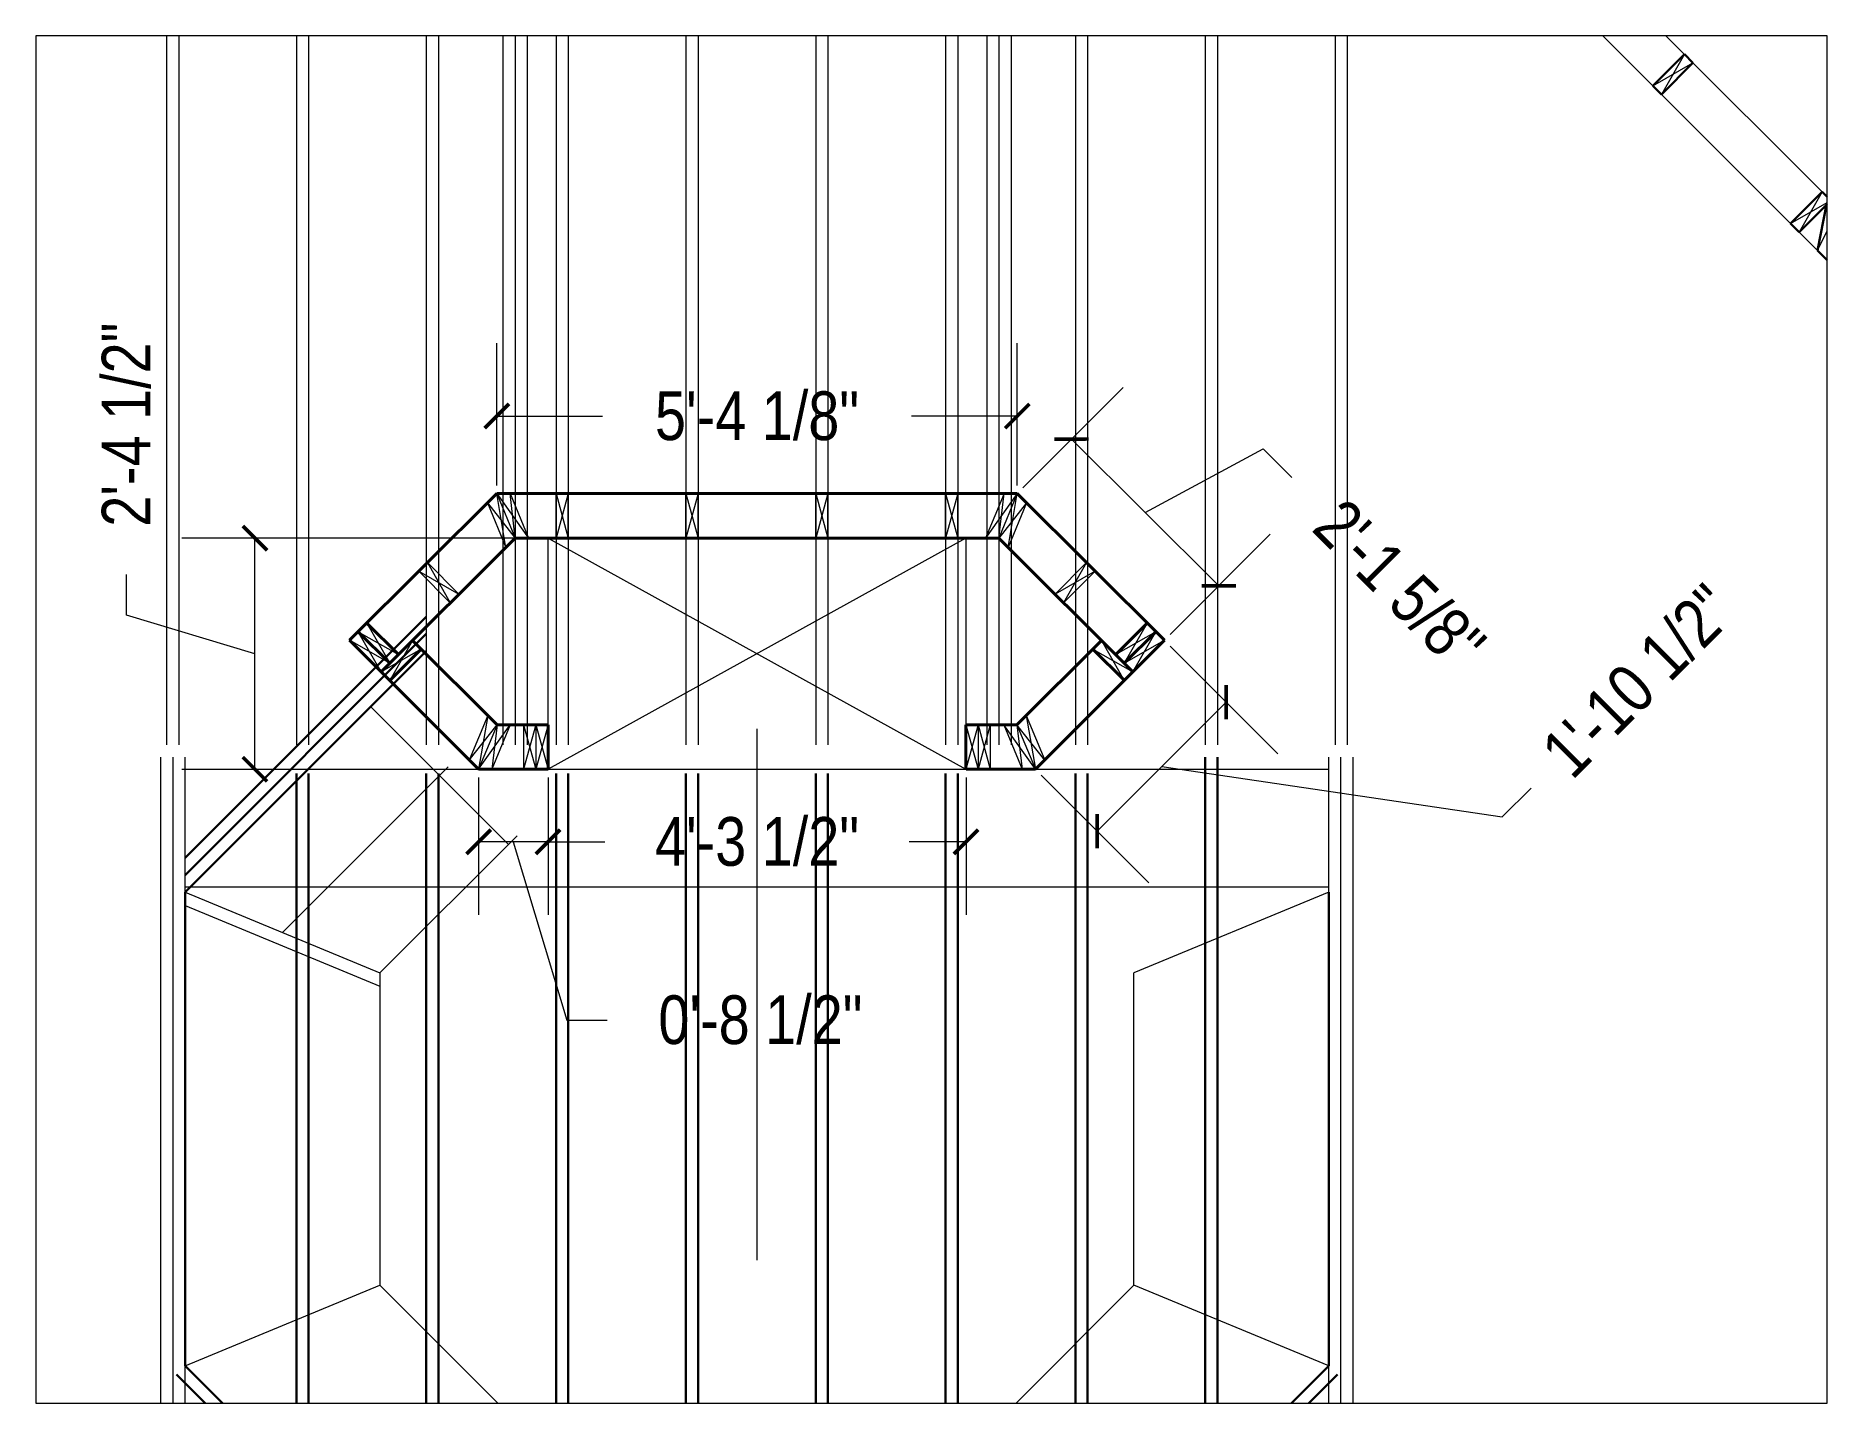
# Paper-space layout 'Main Fireplace Plates' of a CAD drawing. Header units: inches. Extents: x 0 to 10.7, y 0 to 8.2.
# The model-space entities are those that its viewports show. They can reach past a viewport. Long polylines and large blocks are cut down to what shows.
import ezdxf

# ---------------------------------------------------------------- set-up
doc = ezdxf.new("R2010")
doc.units = ezdxf.units.IN
doc.header["$MEASUREMENT"] = 0
doc.linetypes.add('HIDDEN', pattern=[0.375, 0.25, -0.125])
doc.layers.get('0').update_dxf_attribs({"color": 8, "lineweight": 9})
doc.layers.add('BOTTOM PLATES', color=7, linetype='Continuous', lineweight=20)
doc.layers.add('WALL FRAMING', color=7, linetype='Continuous', lineweight=30)
doc.layers.add('DIMENSIONS', color=3, linetype='Continuous')
doc.layers.add('DIMENSIONS @ 1', color=3, linetype='Continuous')
doc.styles.add('ARCHENTLTD', font='technical.ttf', dxfattribs={"height": 6})
doc.dimstyles.new('ARCHENTLTD', dxfattribs={"dimscale": 0.05, "dimtxt": 6, "dimasz": 3, "dimexe": 9, "dimexo": 1, "dimgap": 2.5, "dimtad": 0, "dimdec": 1, "dimzin": 1, "dimdsep": 46, "dimlunit": 4, "dimtxsty": 'ARCHENTLTD', "dimblk": 'ARCHTICK', "dimcen": 6, "dimclrd": 256, "dimclre": 256, "dimclrt": 256, "dimazin": 0, "dimtfac": 1, "dimtdec": 1, "dimtofl": 0, "dimtmove": 1, "dimatfit": 3, "dimldrblk": 'ARCHTICK', "dimfxl": 1, "dimfrac": 2, "dimtolj": 1, "dimtzin": 0, "dimlwd": 9, "dimlwe": 9, "dimarcsym": 0})

# ---------------------------------------------------------------- blocks, each defined once
blk = doc.blocks.new('_ArchTick')
at = {"color": 0, "linetype": 'ByBlock', "const_width": 0.15}
blk.add_lwpolyline([(-0.5, -0.5), (0.5, 0.5)], dxfattribs=at)
blk = doc.blocks.new('*D180')
at = {"layer": 'DIMENSIONS', "lineweight": 9}
for p, q in [((24801.98, 13648.23), (24801.98, 13631.3)), ((24853.5, 13648.23), (24853.5, 13631.3)), ((24801.98, 13640.3), (24808.97, 13640.3)), ((24853.5, 13640.3), (24846.5, 13640.3))]:
    blk.add_line(p, q, dxfattribs=at)
at = {"layer": 'DIMENSIONS', "lineweight": 9, "xscale": 3, "yscale": 3, "zscale": 3, "rotation": 180}
blk.add_blockref('_ArchTick', (24801.98, 13640.3), dxfattribs=at)
at = {"layer": 'DIMENSIONS', "lineweight": 9, "xscale": 3, "yscale": 3, "zscale": 3}
blk.add_blockref('_ArchTick', (24853.5, 13640.3), dxfattribs=at)
at = {"layer": 'DIMENSIONS', "lineweight": 9, "insert": (24827.74, 13640.3), "char_height": 6, "attachment_point": 5, "style": 'ARCHENTLTD'}
blk.add_mtext('\\A1;4\'-3 1/2"', dxfattribs=at)
blk = doc.blocks.new('*D181')
at = {"layer": 'DIMENSIONS', "lineweight": 9}
for p, q in [((24795.67, 13684.23), (24795.67, 13701.77)), ((24859.8, 13684.23), (24859.8, 13701.77)), ((24795.67, 13692.77), (24808.7, 13692.77)), ((24859.8, 13692.77), (24846.77, 13692.77))]:
    blk.add_line(p, q, dxfattribs=at)
at = {"layer": 'DIMENSIONS', "lineweight": 9, "xscale": 3, "yscale": 3, "zscale": 3, "rotation": 180}
blk.add_blockref('_ArchTick', (24795.67, 13692.77), dxfattribs=at)
at = {"layer": 'DIMENSIONS', "lineweight": 9, "xscale": 3, "yscale": 3, "zscale": 3}
blk.add_blockref('_ArchTick', (24859.8, 13692.77), dxfattribs=at)
at = {"layer": 'DIMENSIONS', "lineweight": 9, "insert": (24827.74, 13692.77), "char_height": 6, "attachment_point": 5, "style": 'ARCHENTLTD'}
blk.add_mtext('\\A1;5\'-4 1/8"', dxfattribs=at)
blk = doc.blocks.new('*D182')
at = {"layer": 'DIMENSIONS', "lineweight": 9}
for p, q in [((24860.51, 13683.94), (24872.84, 13696.31)), ((24866.49, 13689.94), (24884.64, 13671.84)), ((24875.56, 13680.89), (24890.1, 13688.74)), ((24890.1, 13688.74), (24893.64, 13685.21)), ((24878.66, 13665.84), (24890.99, 13678.21))]:
    blk.add_line(p, q, dxfattribs=at)
at = {"layer": 'DIMENSIONS', "lineweight": 9, "xscale": 3, "yscale": 3, "zscale": 3}
for p, rotation in [((24866.49, 13689.94), 135.0847356818715), ((24884.64, 13671.84), 315.0847356818715)]:
    blk.add_blockref('_ArchTick', p, dxfattribs=dict(at, rotation=rotation))
at = {"layer": 'DIMENSIONS', "lineweight": 9, "insert": (24906.92, 13671.97), "char_height": 6, "attachment_point": 5, "rotation": 315.0847, "style": 'ARCHENTLTD'}
blk.add_mtext('\\A1;2\'-1 5/8"', dxfattribs=at)
blk = doc.blocks.new('*D183')
at = {"layer": 'DIMENSIONS', "lineweight": 9}
for p, q in [((24878.66, 13664.43), (24891.93, 13651.15)), ((24869.67, 13641.61), (24885.57, 13657.51)), ((24862.76, 13648.52), (24876.03, 13635.25)), ((24877.62, 13649.56), (24919.58, 13643.36)), ((24919.58, 13643.36), (24923.12, 13646.89))]:
    blk.add_line(p, q, dxfattribs=at)
at = {"layer": 'DIMENSIONS', "lineweight": 9, "xscale": 3, "yscale": 3, "zscale": 3}
for p, rotation in [((24885.57, 13657.51), 44.99999999997052), ((24869.67, 13641.61), 224.9999999999705)]:
    blk.add_blockref('_ArchTick', p, dxfattribs=dict(at, rotation=rotation))
at = {"layer": 'DIMENSIONS', "lineweight": 9, "insert": (24936.35, 13660.13), "char_height": 6, "attachment_point": 5, "rotation": 45, "style": 'ARCHENTLTD'}
blk.add_mtext('\\A1;1\'-10 1/2"', dxfattribs=at)
blk = doc.blocks.new('*D184')
at = {"layer": 'DIMENSIONS', "lineweight": 9}
for p, q in [((24800.98, 13677.73), (24756.86, 13677.73)), ((24765.86, 13649.23), (24765.86, 13677.73)), ((24750.03, 13668.23), (24750.03, 13673.23)), ((24765.86, 13663.48), (24750.03, 13668.23)), ((24800.98, 13649.23), (24756.86, 13649.23))]:
    blk.add_line(p, q, dxfattribs=at)
at = {"layer": 'DIMENSIONS', "lineweight": 9, "xscale": 3, "yscale": 3, "zscale": 3}
for p, rotation in [((24765.86, 13677.73), 90), ((24765.86, 13649.23), 270)]:
    blk.add_blockref('_ArchTick', p, dxfattribs=dict(at, rotation=rotation))
at = {"layer": 'DIMENSIONS', "lineweight": 9, "insert": (24750.03, 13691.71), "char_height": 6, "attachment_point": 5, "rotation": 90, "style": 'ARCHENTLTD'}
blk.add_mtext('\\A1;2\'-4 1/2"', dxfattribs=at)
blk = doc.blocks.new('*D185')
at = {"layer": 'DIMENSIONS', "lineweight": 9}
for p, q in [((24793.43, 13648.23), (24793.43, 13631.3)), ((24801.98, 13648.23), (24801.98, 13631.3)), ((24801.98, 13640.3), (24793.43, 13640.3)), ((24797.7, 13640.3), (24804.29, 13618.33)), ((24804.29, 13618.33), (24809.29, 13618.33))]:
    blk.add_line(p, q, dxfattribs=at)
at = {"layer": 'DIMENSIONS', "lineweight": 9, "xscale": 3, "yscale": 3, "zscale": 3, "rotation": 180}
blk.add_blockref('_ArchTick', (24793.43, 13640.3), dxfattribs=at)
at = {"layer": 'DIMENSIONS', "lineweight": 9, "xscale": 3, "yscale": 3, "zscale": 3}
blk.add_blockref('_ArchTick', (24801.98, 13640.3), dxfattribs=at)
at = {"layer": 'DIMENSIONS', "lineweight": 9, "insert": (24828.16, 13618.33), "char_height": 6, "attachment_point": 5, "style": 'ARCHENTLTD'}
blk.add_mtext('\\A1;0\'-8 1/2"', dxfattribs=at)

msp = doc.modelspace()

# ---------------------------------------------------------------- linework, layer by layer
at = {"layer": 'BOTTOM PLATES', "color": 3, "linetype": 'HIDDEN', "ltscale": 25}
for p, q in [((24796.42048, 13804.28948), (24796.42048, 13652.23051)), ((24797.92048, 13804.28948), (24797.92048, 13652.23051)), ((24799.42048, 13804.28948), (24799.42048, 13652.23051)), ((24856.03812, 13804.28948), (24856.03812, 13652.23051)), ((24857.53812, 13804.28948), (24857.53812, 13652.23051)), ((24859.03812, 13804.28948), (24859.03812, 13652.23051)), ((24754.9793, 13779.66056), (24754.9793, 13652.23051)), ((24756.4793, 13779.66056), (24756.4793, 13652.23051)), ((24770.9793, 13779.66056), (24770.9793, 13652.23051)), ((24772.4793, 13779.66056), (24772.4793, 13652.23051)), ((24786.9793, 13779.66056), (24786.9793, 13652.23051)), ((24788.4793, 13779.66056), (24788.4793, 13652.23051)), ((24802.9793, 13779.66056), (24802.9793, 13652.23051)), ((24804.4793, 13779.66056), (24804.4793, 13652.23051)), ((24818.9793, 13779.66056), (24818.9793, 13652.23051)), ((24820.4793, 13779.66056), (24820.4793, 13652.23051)), ((24834.9793, 13779.66056), (24834.9793, 13652.23051)), ((24836.4793, 13779.66056), (24836.4793, 13652.23051)), ((24850.9793, 13779.66056), (24850.9793, 13652.23051)), ((24852.4793, 13779.66056), (24852.4793, 13652.23051)), ((24866.9793, 13779.66056), (24866.9793, 13652.23051)), ((24868.4793, 13779.66056), (24868.4793, 13652.23051)), ((24882.9793, 13779.66056), (24882.9793, 13652.23051)), ((24884.4793, 13779.66056), (24884.4793, 13652.23051)), ((24898.9793, 13779.66056), (24898.9793, 13652.23051)), ((24900.4793, 13779.66056), (24900.4793, 13652.23051)), ((24757.26444, 13649.23051), (24898.19415, 13649.23051))]:
    msp.add_line(p, q, dxfattribs=at)
at = {"layer": 'BOTTOM PLATES'}
for p, q in [((25123.13802, 13779.61311), (24959.69775, 13711.91393)), ((24960.98823, 13718.40162), (24902.93427, 13776.45558)), ((24959.69775, 13711.91393), (24900.6561, 13770.95558)), ((24798.9793, 13654.73051), (24798.9793, 13649.23051)), ((24800.4793, 13654.73051), (24800.4793, 13649.23051)), ((24827.7293, 13654.23051), (24827.7293, 13588.73051)), ((24854.9793, 13654.73051), (24854.9793, 13649.23051)), ((24856.4793, 13654.73051), (24856.4793, 13649.23051))]:
    msp.add_line(p, q, dxfattribs=at)
at = {"layer": 'BOTTOM PLATES', "color": 7, "lineweight": 40}
for p, q in [((24795.67669, 13683.23051), (24777.52476, 13665.13219)), ((24795.67193, 13683.23051), (24859.78666, 13683.23051)), ((24859.80035, 13683.23051), (24877.95228, 13665.13219)), ((24797.9501, 13677.73051), (24781.41385, 13661.2431)), ((24797.9501, 13677.73051), (24857.52694, 13677.73051)), ((24857.52694, 13677.73051), (24874.06319, 13661.2431)), ((24783.53674, 13663.36285), (24779.64608, 13667.25351)), ((24871.9403, 13663.36285), (24875.83096, 13667.25351)), ((24793.42644, 13649.23051), (24777.52476, 13665.13219)), ((24782.47608, 13662.30219), (24778.58542, 13666.19285)), ((24795.70462, 13654.73051), (24785.29931, 13665.11708)), ((24859.77242, 13654.73051), (24870.17773, 13665.11708)), ((24862.0506, 13649.23051), (24877.95228, 13665.13219)), ((24873.00096, 13662.30219), (24876.89162, 13666.19285)), ((24786.3606, 13664.05704), (24782.47294, 13660.18087)), ((24869.11645, 13664.05704), (24873.0041, 13660.18087)), ((24795.70462, 13654.73051), (24801.9793, 13654.73051)), ((24859.77242, 13654.73051), (24853.49774, 13654.73051)), ((24793.42644, 13649.23051), (24801.9793, 13649.23051)), ((24862.0506, 13649.23051), (24853.49774, 13649.23051))]:
    msp.add_line(p, q, dxfattribs=at)
at = {"layer": 'BOTTOM PLATES', "lineweight": 9}
for p, q in [((24796.80071, 13676.58451), (24795.67332, 13683.22715)), ((24795.67332, 13683.22715), (24799.57319, 13677.73051)), ((24797.9501, 13677.73051), (24797.29978, 13683.23051)), ((24802.9793, 13683.23051), (24804.4793, 13677.73051)), ((24804.4793, 13683.23051), (24802.9793, 13677.73051)), ((24802.9793, 13677.73051), (24802.9793, 13683.23051)), ((24804.4793, 13677.73051), (24804.4793, 13683.23051)), ((24818.9793, 13683.23051), (24820.4793, 13677.73051)), ((24820.4793, 13683.23051), (24818.9793, 13677.73051)), ((24818.9793, 13677.73051), (24818.9793, 13683.23051)), ((24820.4793, 13677.73051), (24820.4793, 13683.23051)), ((24834.9793, 13683.23051), (24836.4793, 13677.73051)), ((24836.4793, 13683.23051), (24834.9793, 13677.73051)), ((24834.9793, 13677.73051), (24834.9793, 13683.23051)), ((24836.4793, 13677.73051), (24836.4793, 13683.23051)), ((24850.9793, 13683.23051), (24852.4793, 13677.73051)), ((24852.4793, 13683.23051), (24850.9793, 13677.73051)), ((24850.9793, 13677.73051), (24850.9793, 13683.23051)), ((24852.4793, 13677.73051), (24852.4793, 13683.23051)), ((24859.78666, 13683.23051), (24855.90385, 13677.73051)), ((24857.52694, 13677.73051), (24858.17726, 13683.23051)), ((24858.67633, 13676.58451), (24859.78666, 13683.23051)), ((24794.5273, 13682.08451), (24797.9501, 13677.73051)), ((24860.94974, 13682.08451), (24857.52694, 13677.73051)), ((24798.4793, 13677.73051), (24801.9793, 13677.73051)), ((24787.11339, 13674.7109), (24790.99672, 13670.81606)), ((24787.11339, 13674.7109), (24789.93449, 13669.75697)), ((24868.3452, 13674.7109), (24864.46187, 13670.81606)), ((24868.3452, 13674.7109), (24865.5241, 13669.75697)), ((24786.05116, 13673.65181), (24789.93449, 13669.75697)), ((24786.05116, 13673.65181), (24790.99672, 13670.81606)), ((24869.40743, 13673.65181), (24864.46187, 13670.81606)), ((24869.40743, 13673.65181), (24865.5241, 13669.75697)), ((24779.64922, 13667.25038), (24782.47608, 13662.30219)), ((24875.82782, 13667.25038), (24873.00096, 13662.30219)), ((24782.47608, 13662.30219), (24777.52476, 13665.13219)), ((24781.41385, 13661.2431), (24778.58699, 13666.19128)), ((24778.58699, 13666.19128), (24783.53674, 13663.36285)), ((24785.29931, 13665.11708), (24782.47451, 13660.18244)), ((24870.17773, 13665.11708), (24873.00253, 13660.18244)), ((24876.89005, 13666.19128), (24871.9403, 13663.36285)), ((24873.00096, 13662.30219), (24877.95228, 13665.13219)), ((24874.06319, 13661.2431), (24876.89005, 13666.19128)), ((24786.3606, 13664.05704), (24781.41385, 13661.2431)), ((24869.11645, 13664.05704), (24874.06319, 13661.2431)), ((24794.55596, 13655.8771), (24792.27839, 13650.37856)), ((24792.27839, 13650.37856), (24795.70462, 13654.73051)), ((24794.55596, 13655.8771), (24793.42644, 13649.23051)), ((24795.70462, 13654.73051), (24793.42644, 13649.23051)), ((24793.42644, 13649.23051), (24797.3282, 13654.73051)), ((24797.3282, 13654.73051), (24795.05003, 13649.23051)), ((24795.70462, 13654.73051), (24795.05003, 13649.23051)), ((24858.14884, 13654.73051), (24860.42701, 13649.23051)), ((24862.0506, 13649.23051), (24858.14884, 13654.73051)), ((24859.77242, 13654.73051), (24862.0506, 13649.23051)), ((24863.19865, 13650.37856), (24859.77242, 13654.73051)), ((24859.77242, 13654.73051), (24860.42701, 13649.23051)), ((24860.92108, 13655.8771), (24863.19865, 13650.37856)), ((24860.92108, 13655.8771), (24862.0506, 13649.23051))]:
    msp.add_line(p, q, dxfattribs=at)
at = {"layer": 'BOTTOM PLATES', "color": 7}
for p, q in [((24795.67669, 13683.23051), (24797.9501, 13677.73051)), ((24797.29978, 13683.23051), (24799.57319, 13677.73051)), ((24858.17726, 13683.23051), (24855.90385, 13677.73051)), ((24859.78666, 13683.23051), (24857.52694, 13677.73051)), ((24794.5273, 13682.08451), (24796.80071, 13676.58451)), ((24860.94974, 13682.08451), (24858.67633, 13676.58451)), ((24757.26444, 13634.08208), (24781.26444, 13658.08208)), ((24797.10598, 13639.9825), (24780.13542, 13656.95307)), ((24801.9793, 13654.73051), (24798.4793, 13654.73051)), ((24853.4793, 13654.73051), (24859.77242, 13654.73051)), ((24769.26444, 13629.11152), (24789.68136, 13649.52844)), ((24852.07305, 13649.23051), (24868.4793, 13649.23051)), ((24781.26444, 13624.14096), (24798.16664, 13641.04316)), ((24757.26444, 13634.08208), (24781.26444, 13624.14096)), ((24757.26444, 13632.45849), (24781.26444, 13622.51737)), ((24898.19415, 13634.08208), (24874.19415, 13624.14096)), ((24781.26444, 13624.14096), (24781.26444, 13585.64821)), ((24874.19415, 13585.64821), (24874.19415, 13624.14096)), ((24757.26444, 13575.70708), (24781.26444, 13585.64821)), ((24781.26444, 13585.64821), (24808.48292, 13558.42972)), ((24846.97567, 13558.42972), (24874.19415, 13585.64821)), ((24898.19415, 13575.70708), (24874.19415, 13585.64821))]:
    msp.add_line(p, q, dxfattribs=at)
at = {"layer": 'BOTTOM PLATES', "color": 6}
for p, q in [((24801.9793, 13677.73051), (24853.4793, 13649.23051)), ((24853.4793, 13677.73051), (24801.9793, 13649.23051))]:
    msp.add_line(p, q, dxfattribs=at)
at = {"layer": 'BOTTOM PLATES', "color": 6, "lineweight": 9}
for p, q in [((24801.9793, 13649.23051), (24801.9793, 13677.73051)), ((24853.49774, 13649.23051), (24853.49774, 13677.73051))]:
    msp.add_line(p, q, dxfattribs=at)
at = {"layer": 'BOTTOM PLATES', "lineweight": 40}
for p, q in [((24801.9793, 13654.73051), (24801.9793, 13649.23051)), ((24853.4793, 13654.73051), (24853.4793, 13649.23051))]:
    msp.add_line(p, q, dxfattribs=at)
at = {"layer": 'BOTTOM PLATES', "color": 3}
for p, q in [((24754.26444, 13535.92972), (24754.26444, 13650.73051)), ((24755.76444, 13535.92972), (24755.76444, 13650.73051)), ((24757.26444, 13535.92972), (24757.26444, 13650.73051)), ((24898.19415, 13535.92972), (24898.19415, 13650.73051)), ((24899.69415, 13535.92972), (24899.69415, 13650.73051)), ((24901.19415, 13535.92972), (24901.19415, 13650.73051))]:
    msp.add_line(p, q, dxfattribs=at)
at = {"layer": 'BOTTOM PLATES', "color": 1}
msp.add_line((24757.26444, 13634.73051), (24898.19415, 13634.73051), dxfattribs=at)
at = {"layer": 'WALL FRAMING'}
for p, q in [((24938.13187, 13733.47981), (24942.02096, 13737.36889)), ((24939.19253, 13732.41915), (24943.08162, 13736.30823)), ((24942.02096, 13737.36889), (24943.08162, 13736.30823)), ((24938.13187, 13733.47981), (24939.19253, 13732.41915)), ((24955.10243, 13716.50924), (24958.99152, 13720.39833)), ((24958.99152, 13720.39833), (24960.05218, 13719.33767)), ((24956.16309, 13715.44858), (24960.05218, 13719.33767)), ((24959.54394, 13718.82942), (24958.4221, 13713.18958)), ((24960.98823, 13718.40162), (24959.69775, 13711.91393)), ((24959.71258, 13719.67727), (24960.98823, 13718.40162)), ((24955.10243, 13716.50924), (24956.16309, 13715.44858)), ((24958.4221, 13713.18958), (24959.69775, 13711.91393)), ((24959.69775, 13711.91393), (24961.36446, 13712.60431))]:
    msp.add_line(p, q, dxfattribs=at)
at = {"layer": 'WALL FRAMING', "lineweight": 9}
for p, q in [((24938.13187, 13733.47981), (24943.08162, 13736.30823)), ((24942.02096, 13737.36889), (24939.19253, 13732.41915)), ((24958.99152, 13720.39833), (24956.16309, 13715.44858)), ((24955.10243, 13716.50924), (24960.05218, 13719.33767)), ((24958.4221, 13713.18958), (24960.98823, 13718.40162)), ((24959.71128, 13718.99677), (24959.69775, 13711.91393)), ((24959.69775, 13711.91393), (24962.63596, 13718.99661))]:
    msp.add_line(p, q, dxfattribs=at)
at = {"layer": 'WALL FRAMING', "color": 3}
for p, q in [((24757.26444, 13638.32472), (24786.9793, 13668.03958)), ((24757.26444, 13636.2034), (24786.9793, 13665.91826)), ((24757.26444, 13634.08208), (24786.9793, 13663.79694))]:
    msp.add_line(p, q, dxfattribs=at)
at = {"layer": 'WALL FRAMING', "color": 2}
for p, q in [((24757.26444, 13634.08208), (24786.9793, 13663.79694)), ((24757.26444, 13634.08208), (24757.26444, 13575.70708)), ((24898.19415, 13634.08208), (24898.19415, 13575.70708)), ((24756.20378, 13574.64642), (24797.48114, 13533.36906)), ((24757.26444, 13575.70708), (24798.5418, 13534.42972)), ((24856.9168, 13534.42972), (24898.19415, 13575.70708)), ((24857.97746, 13533.36906), (24899.25481, 13574.64642))]:
    msp.add_line(p, q, dxfattribs=at)
at = {"layer": 'WALL FRAMING', "color": 7, "lineweight": 9}
for p, q in [((24798.9793, 13654.73051), (24800.4793, 13649.23051)), ((24800.4793, 13654.73051), (24798.9793, 13649.23051)), ((24800.4793, 13654.73051), (24801.9793, 13649.23051)), ((24801.9793, 13654.73051), (24800.4793, 13649.23051)), ((24853.4793, 13654.73051), (24854.9793, 13649.23051)), ((24854.9793, 13654.73051), (24853.4793, 13649.23051)), ((24854.9793, 13654.73051), (24856.4793, 13649.23051)), ((24856.4793, 13654.73051), (24854.9793, 13649.23051))]:
    msp.add_line(p, q, dxfattribs=at)
at = {"layer": 'WALL FRAMING', "color": 6}
for p, q in [((24882.9793, 13650.73051), (24882.9793, 13535.92972)), ((24884.4793, 13650.73051), (24884.4793, 13535.92972)), ((24770.9793, 13648.73051), (24770.9793, 13535.92972)), ((24772.4793, 13648.73051), (24772.4793, 13535.92972)), ((24786.9793, 13648.73051), (24786.9793, 13535.92972)), ((24788.4793, 13648.73051), (24788.4793, 13535.92972)), ((24802.9793, 13648.73051), (24802.9793, 13535.92972)), ((24804.4793, 13648.73051), (24804.4793, 13535.92972)), ((24818.9793, 13648.73051), (24818.9793, 13535.92972)), ((24820.4793, 13648.73051), (24820.4793, 13535.92972)), ((24834.9793, 13648.73051), (24834.9793, 13535.92972)), ((24836.4793, 13648.73051), (24836.4793, 13535.92972)), ((24850.9793, 13648.73051), (24850.9793, 13535.92972)), ((24852.4793, 13648.73051), (24852.4793, 13535.92972)), ((24866.9793, 13648.73051), (24866.9793, 13535.92972)), ((24868.4793, 13648.73051), (24868.4793, 13535.92972))]:
    msp.add_line(p, q, dxfattribs=at)

# ---------------------------------------------------------------- dimensions: what is measured, and where the dimension line sits
at = {"layer": 'DIMENSIONS @ 1', "lineweight": 9}
dim = msp.add_linear_dim(base=(24765.85799, 13677.73051), p1=(24801.9793, 13649.23051), p2=(24801.9793, 13677.73051), angle=90, dimstyle='ARCHENTLTD', override={"dimscale": 1, "dimdec": 3, "dimtdec": 3, "dimtix": 0, "dimtofl": 0, "dimtmove": 1, "dimatfit": 3}, dxfattribs=at)
dim.commit()
dim.dimension.update_dxf_attribs({"geometry": '*D184', "text_midpoint": (24750.03482, 13675.72746)})
for base, p1, p2, picture, middle in [((24859.80035, 13692.76758), (24795.67193, 13683.23051), (24859.80035, 13683.23051), '*D181', (24827.73614, 13692.76758)), ((24793.42644, 13640.29814), (24801.9793, 13649.23051), (24793.42644, 13649.23051), '*D185', (24811.79372, 13618.32862))]:
    dim = msp.add_linear_dim(base=base, p1=p1, p2=p2, dimstyle='ARCHENTLTD', override={"dimscale": 1, "dimdec": 3, "dimtdec": 3, "dimtix": 0, "dimtofl": 0, "dimtmove": 1, "dimatfit": 3}, dxfattribs=at)
    dim.commit()
    dim.dimension.update_dxf_attribs({"geometry": picture, "text_midpoint": middle})
dim = msp.add_aligned_dim(p1=(24859.80035, 13683.23051), p2=(24877.95228, 13665.13219), distance=9.47045, dimstyle='ARCHENTLTD', override={"dimscale": 1, "dimdec": 3, "dimtdec": 3, "dimtix": 0, "dimtofl": 0, "dimtmove": 1, "dimatfit": 3}, dxfattribs=at)
dim.commit()
dim.dimension.update_dxf_attribs({"geometry": '*D182', "text_midpoint": (24895.40784, 13683.44599)})
dim = msp.add_linear_dim(base=(24885.56949, 13657.51498), p1=(24862.0506, 13649.23051), p2=(24877.95228, 13665.13219), angle=45, dimstyle='ARCHENTLTD', override={"dimscale": 1, "dimdec": 3, "dimtdec": 3, "dimtix": 0, "dimtofl": 0, "dimtmove": 1, "dimatfit": 3}, dxfattribs=at)
dim.commit()
dim.dimension.update_dxf_attribs({"geometry": '*D183', "text_midpoint": (24924.88455, 13648.66054), "dimtype": 161})
at = {"layer": 'DIMENSIONS @ 1', "color": 7, "lineweight": 9}
dim = msp.add_linear_dim(base=(24853.49774, 13640.29814), p1=(24801.9793, 13649.23051), p2=(24853.49774, 13649.23051), dimstyle='ARCHENTLTD', override={"dimscale": 1, "dimdec": 3, "dimtdec": 3, "dimtix": 0, "dimtofl": 0, "dimtmove": 1, "dimatfit": 3}, dxfattribs=at)
dim.commit()
dim.dimension.update_dxf_attribs({"geometry": '*D180', "text_midpoint": (24827.73852, 13640.29814)})

psp = doc.layouts.new('Main Fireplace Plates')

# ---------------------------------------------------------------- viewports
at = {"layer": 'DIMENSIONS', "lineweight": 9}
psp.add_viewport(center=(5.356, 4.089), size=(10.712, 8.1775), view_center_point=(24849.23854, 13655.37719), view_height=168.5257186, dxfattribs=at)

doc.saveas('drawing.dxf')
